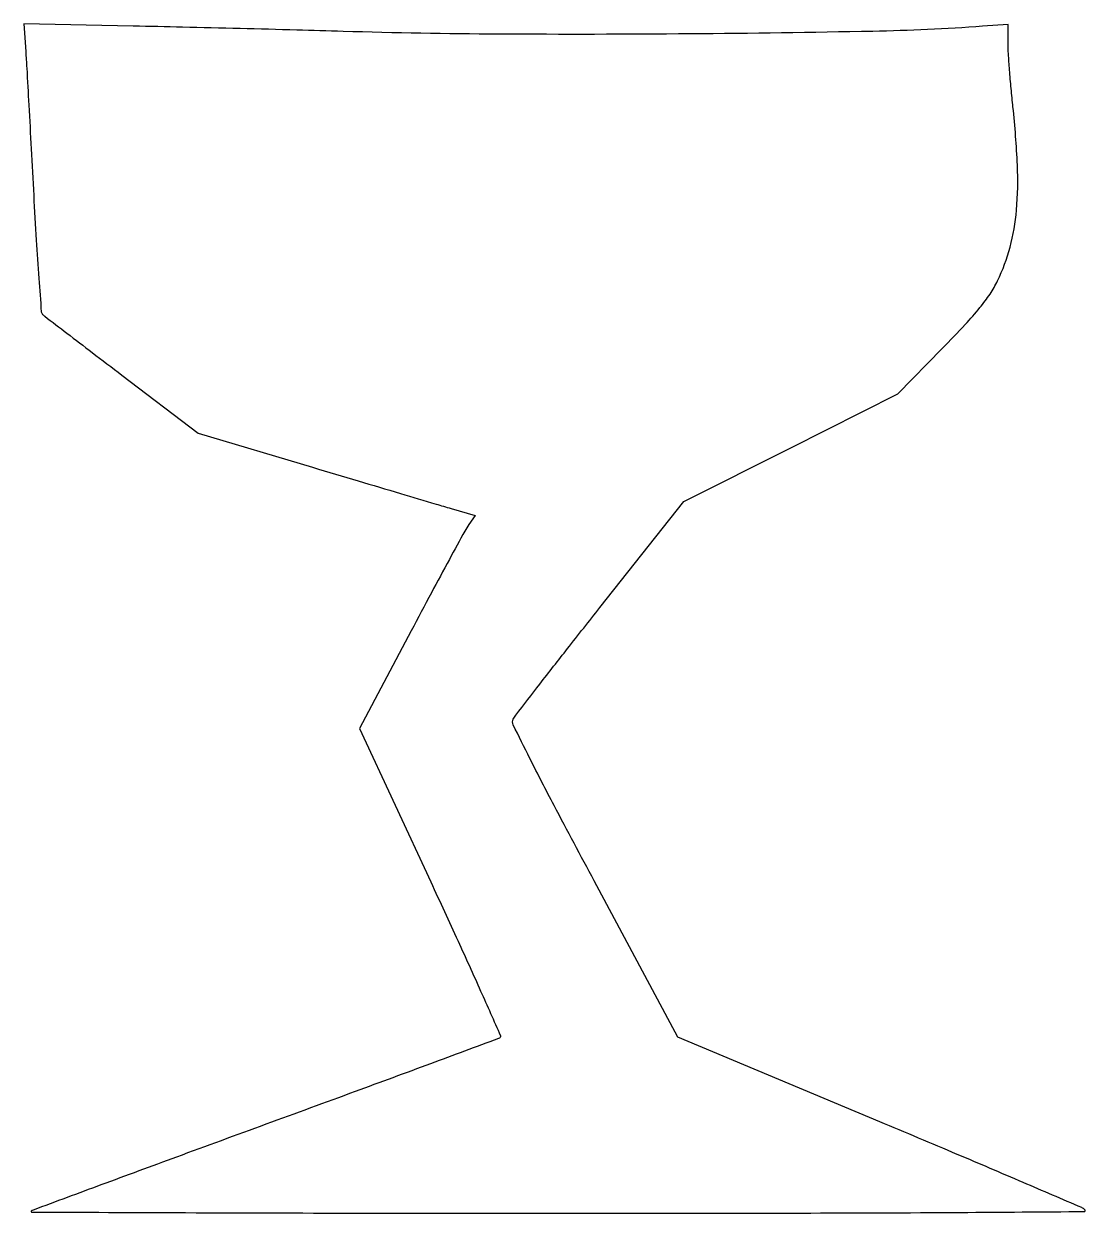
# Model space of a CAD drawing. Extents: x 0 to 322, y 0 to 361.
import ezdxf

# ---------------------------------------------------------------- set-up
doc = ezdxf.new("R2010")
doc.units = 0

msp = doc.modelspace()

# ---------------------------------------------------------------- linework, layer by layer
msp.add_lwpolyline([(0.547445, 352.883526, -0.003036), (0.870618, 347.757191, -0.000375), (1.498949, 336.575926, -0.000443), (2.223536, 323.293774, -0.000366), (2.972641, 309.140902, 0.002114), (3.740766, 295.530246, 0.003407), (4.523079, 283.943838, 0.000662), (5.293677, 273.764213, 0.191228), (5.659098, 273.016864, 0.021023), (6.338805, 272.448884, 0.000115), (13.076373, 267.286252, 0.000503), (20.763965, 261.410742, 0.000319), (29.728553, 254.582568), (52.957107, 236.913211), (87.728553, 226.556031, 0.000043), (101.576301, 222.432576, 0.000054), (114.42477, 218.609388, 0.000043), (125.20975, 215.402493, 0.00042), (129.781304, 214.047757), (137.062607, 211.896665), (135.198248, 209.198332, 0.026086), (133.966064, 207.199604, 0.000782), (129.278198, 198.592493, 0.001553), (123.802612, 188.426351, 0.001072), (117.662922, 176.882493), (101.991955, 147.264987), (123.637292, 100.607141, -0.001359), (131.896374, 82.6767, -0.002248), (138.759273, 67.49, -0.000217), (144.817023, 53.906923, -0.310561), (144.720798, 53.387465, -0.108016), (144.189755, 53.046933, -0.000045), (123.567933, 45.404392, -0.000685), (100.632176, 36.942374, -0.000417), (73.5, 27, 0.000436), (46.366108, 17.05584, 0.000716), (23.424619, 8.588161, 0.000049), (2.808451, 0.942905, 0.107962), (2.25385, 0.587183, 0.666828), (2.35344, 0.345474, 0.000019), (49.093735, 0.172485, 0.000574), (100.888833, 0.042174, 0.000342), (162.533333, 0, 0.000379), (236.012766, 0.055648, 0.001248), (284.474884, 0.25, 0.00014), (322.141071, 0.505646, 0.665626), (322.360141, 1.039859, 0.095142), (321.404685, 1.687486, 0.000171), (303.616263, 9.326613, 0.001268), (283.590746, 17.858268, 0.000784), (260.011423, 27.789859), (198.702565, 53.5), (173.278779, 100.929984, -0.001422), (161.091342, 123.822635, -0.005527), (153.743021, 138.100404, -0.002748), (148.679215, 148.352848, -0.230066), (148.677497, 150.057244, -0.051917), (149.440555, 151.28799, -0.000388), (156.749015, 160.714381, -0.001452), (165.166511, 171.489088, -0.00093), (175, 183.953449), (200.5, 216.152379), (233, 232.489165), (265.5, 248.825952), (279.035534, 262.662976, 0.00536), (286.019456, 269.957276, 0.016945), (290.474916, 275.046912, 0.024727), (293.528166, 279.184559, 0.033595), (295.83005, 283.213141, 0.048814), (299.606463, 293.41903, 0.042178), (301.568804, 304.678937, 0.033492), (301.859085, 318.318409, 0.015518), (300.5, 336, -0.003928), (299.939542, 341.591953, -0.003848), (299.462864, 347.230311, -0.00379), (299.120236, 352.183273, -0.014512), (299.019879, 355.273399), (299, 361.046797), (291.25, 360.494746, -0.012738), (257.899459, 358.971679, -0.003057), (202.508527, 358.193586, -0.003316), (144.207052, 358.11783, -0.006189), (97, 358.954008, 0.000768), (82.926553, 359.35595, 0.000421), (65.687459, 359.807246, 0.00042), (48.18577, 360.235943, 0.000671), (33.233902, 360.569533), (-0.032196, 361.267051)], format="xyb", close=True)

doc.saveas('drawing.dxf')
